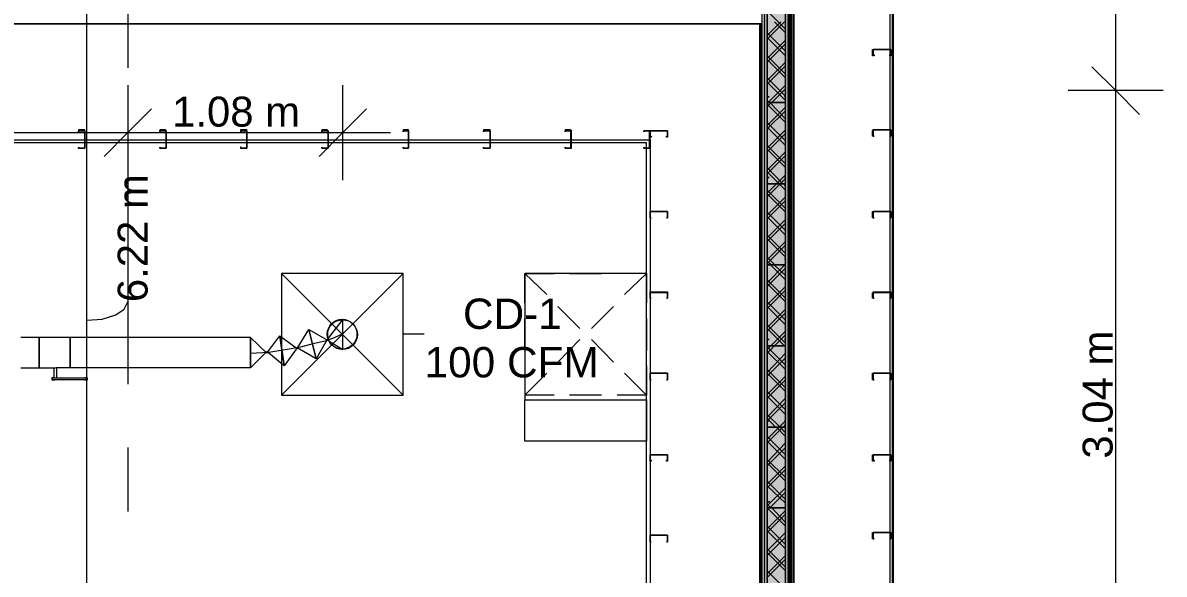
# Model space of a CAD drawing. Header units: metres. Extents: x -2 to 237, y -8 to 52.
# Drawn here: x 48.73 to 54.44, y 24.84 to 27.6 of the extents above; entities that cross this region are included whole.
import ezdxf

# ---------------------------------------------------------------- set-up
doc = ezdxf.new("R2010")
doc.units = ezdxf.units.M
doc.layers.add('HVAC - Ductos', color=5, linetype='Continuous', lineweight=0)
doc.layers.add('PDF_Text', color=7, linetype='Continuous', lineweight=0)
doc.layers.add('PDF_Geometry', color=7, linetype='Continuous', lineweight=0, true_color=0xaaaaaa)
doc.layers.add('PDF_Solid Fills', color=7, linetype='Continuous', lineweight=0, true_color=0xffffff)
doc.styles.add('PDF Helvetica', font='')
doc.styles.get('PDF Helvetica').set_extended_font_data('Helvetica')

msp = doc.modelspace()

# ---------------------------------------------------------------- hatches: boundary and pattern name
at = {"layer": 'PDF_Solid Fills', "lineweight": 0, "transparency": 33554559}
h = msp.add_hatch(color=256, dxfattribs=at)
h.paths.add_polyline_path([(52.546, 23.5473), (52.546, 32.6097), (52.4544, 32.6097), (52.4544, 23.5473)])
h.paths.add_polyline_path([(52.546, 23.5427), (52.4544, 23.5427), (52.4544, 22.6722), (52.546, 22.6722)])
h = msp.add_hatch(color=256, dxfattribs=at)
h.paths.add_polyline_path([(53.0729, 26.2458), (53.0729, 26.2504), (52.9859, 26.2504)])
h.paths.add_polyline_path([(52.9859, 26.2458), (52.9813, 26.2458), (52.9813, 26.2183)])
h = msp.add_hatch(color=256, dxfattribs=at)
h.paths.add_polyline_path([(53.0729, 26.2458), (53.0729, 26.2504), (52.9859, 26.2504)])
h.paths.add_polyline_path([(52.9859, 26.2458), (52.9813, 26.2458), (52.9813, 26.2183)])

# ---------------------------------------------------------------- linework, layer by layer
at = {"layer": 'HVAC - Ductos', "lineweight": 0}
for points in [[(49.0457, 22.7592), (49.0457, 29.2193), (49.0457, 31.0749), (49.0457, 32.3302), (49.0457, 33.5627)], [(54.2, 23.9779), (54.2, 27.2584), (54.2, 30.9878), (54.2, 32.431)], [(54.0809, 27.3775), (54.2, 27.2584), (54.3191, 27.1392)], [(49.2518, 27.2858), (49.2518, 27.0476), (49.2518, 26.8094)], [(50.3286, 26.8094), (50.3286, 27.0476), (50.3286, 27.2858)], [(54.4383, 27.2584), (54.2, 27.2584), (53.9618, 27.2584)], [(49.371, 27.1667), (49.2518, 27.0476), (49.1328, 26.9285)], [(50.4477, 27.1667), (50.3286, 27.0476), (50.2094, 26.9285)], [(45.8202, 27.0476), (49.2518, 27.0476), (50.5668, 27.0476)], [(50.2736, 26.09), (50.0216, 26.342)], [(50.3789, 26.09), (50.6309, 26.342)], [(51.2403, 26.342), (51.3502, 26.2366)], [(51.8496, 25.7327), (51.8496, 26.342), (51.2403, 26.342), (51.2403, 25.7098), (51.8496, 25.7098), (51.8496, 26.342), (51.2403, 26.342), (51.2403, 25.7327)], [(49.0457, 26.1084), (49.1236, 26.113), (49.1923, 26.1358), (49.2336, 26.1634), (49.2518, 26.2)], [(51.4052, 26.1771), (51.5152, 26.0671)], [(50.2552, 26.0076), (50.3286, 25.9617), (50.3286, 26.113), (50.2506, 26.0122), (50.1957, 25.9159), (50.159, 26.0626), (50.2552, 26.0076), (50.2506, 26.0122)], [(50.3789, 25.9847), (50.2736, 26.09)], [(50.2736, 25.9847), (50.3789, 26.09)], [(49.9483, 25.9434), (50.0124, 26.0305), (50.0353, 25.8793), (49.9483, 25.9526), (49.8658, 25.8701), (49.8658, 26.0214), (48.9632, 26.0214), (48.9632, 26.0168), (48.9632, 26.0122), (48.9632, 25.9984), (48.9632, 25.9847), (48.9632, 25.9663), (48.9632, 25.9434), (48.9632, 25.9251), (48.9632, 25.9068), (48.9632, 25.893), (48.9632, 25.8793), (48.9632, 25.8701), (48.9632, 25.8793), (48.9632, 25.893), (48.9632, 25.9068), (48.9632, 25.9251), (48.9632, 25.9434), (48.9632, 25.9663), (48.9632, 25.9847), (48.9632, 25.9984), (48.9632, 26.0122), (48.9632, 26.0168), (48.9632, 26.0214), (48.8075, 26.0214), (48.8075, 26.0168), (48.8075, 26.0122), (48.8075, 25.9984), (48.8075, 25.9847), (48.8075, 25.9663), (48.8075, 25.9434), (48.8075, 25.9251), (48.8075, 25.9068), (48.8075, 25.893), (48.8075, 25.8793), (48.8075, 25.8701), (48.8075, 25.8793), (48.8075, 25.893), (48.8075, 25.9068), (48.8075, 25.9251), (48.8075, 25.9434), (48.8075, 25.9663), (48.8075, 25.9847), (48.8075, 25.9984), (48.8075, 26.0122), (48.8075, 26.0168), (48.8075, 26.0214), (48.7158, 26.0214)], [(49.8658, 25.9434), (49.9575, 25.948), (50.0399, 25.9617), (50.1178, 25.9755), (50.1865, 25.9938), (50.2461, 26.0076), (50.2873, 26.0214), (50.3148, 26.035), (50.3286, 26.0396)], [(49.8658, 26.0122), (49.8658, 26.0168), (49.8658, 26.0214), (49.8658, 26.0168), (49.8658, 25.9984), (49.8658, 25.9755), (49.8658, 25.9434), (49.8658, 25.9159), (49.8658, 25.893), (49.8658, 25.8747), (49.8658, 25.8701), (49.8658, 26.0214), (49.9483, 25.9434), (49.9483, 25.9526)], [(49.8658, 26.0214), (49.8658, 26.0214)], [(50.0995, 25.9663), (50.159, 26.0626), (50.1957, 25.9159), (50.0995, 25.9709), (50.0353, 25.8793), (50.0124, 26.0305), (50.0995, 25.9663), (50.0995, 25.9709)], [(50.6309, 26.0396), (50.7363, 26.0396)], [(50.0216, 25.7327), (50.2736, 25.9847)], [(50.6309, 25.7327), (50.3789, 25.9847)], [(51.5747, 26.0122), (51.6847, 25.8976)], [(48.7158, 25.8701), (48.8075, 25.8701), (48.8807, 25.8701), (48.8807, 25.8197), (48.8853, 25.8197)], [(48.8807, 25.8701), (48.8807, 25.8701)], [(48.8807, 25.8701), (48.8807, 25.8701)], [(48.8807, 25.8701), (48.8853, 25.8701)], [(48.8807, 25.8701), (48.8807, 25.8701)], [(48.8899, 25.8701), (48.8945, 25.8701), (48.8899, 25.8701)], [(48.8899, 25.8701), (48.8945, 25.8701), (48.8899, 25.8701)], [(49.8658, 25.8793), (49.8658, 25.8747), (49.8658, 25.8701), (48.9632, 25.8701), (48.8945, 25.8701), (48.8945, 25.8197)], [(51.7397, 25.8427), (51.8496, 25.7327), (51.703, 25.7327)], [(48.8716, 25.8197), (48.8716, 25.8197)], [(48.8716, 25.8197), (48.8716, 25.8105)], [(48.8807, 25.8197), (48.8761, 25.8197), (48.8716, 25.8197), (48.8761, 25.8197), (48.8807, 25.8197), (48.8853, 25.8197), (49.0365, 25.8197), (49.0411, 25.8197), (49.0457, 25.8197), (49.0503, 25.8197), (49.0457, 25.8197), (49.0411, 25.8197), (49.0365, 25.8197)], [(48.8716, 25.8105), (48.8716, 25.8105)], [(49.0365, 25.8105), (49.0411, 25.8105), (49.0457, 25.8105), (49.0503, 25.8105), (49.0457, 25.8105), (49.0411, 25.8105), (49.0365, 25.8105), (48.8853, 25.8105), (48.8807, 25.8105), (48.8761, 25.8105), (48.8716, 25.8105), (48.8761, 25.8105), (48.8807, 25.8105), (48.8853, 25.8105)], [(48.8807, 25.8197), (48.8807, 25.8197)], [(49.0503, 25.8197), (49.0503, 25.8197)], [(49.0503, 25.8105), (49.0503, 25.8197)], [(49.0503, 25.8105), (49.0503, 25.8105)], [(51.3869, 25.7327), (51.2403, 25.7327)], [(51.6251, 25.7327), (51.4648, 25.7327)]]:
    msp.add_lwpolyline(points, dxfattribs=at)
for points in [[(50.6309, 26.342), (50.0216, 26.342), (50.0216, 25.7327), (50.6309, 25.7327)], [(49.8658, 26.0214), (49.8658, 26.0168), (49.8658, 25.9984), (49.8658, 25.9755), (49.8658, 25.9434), (49.8658, 25.9159), (49.8658, 25.893), (49.8658, 25.8747), (49.8658, 25.8701), (49.8658, 25.8747), (49.8658, 25.893), (49.8658, 25.9159), (49.8658, 25.9434), (49.8658, 25.9755), (49.8658, 25.9984), (49.8658, 26.0168)], [(51.8496, 25.7098), (51.8496, 25.5036), (51.2403, 25.5036), (51.2403, 25.7098)]]:
    msp.add_lwpolyline(points, close=True, dxfattribs=at)
for centre, radius in [((50.3251, 26.0386), 0.0745), ((50.3274, 26.0363), 0.0746)]:
    msp.add_circle(centre, radius, dxfattribs=at)
at = {"layer": 'PDF_Geometry', "lineweight": 0}
for points in [[(52.427, 32.6097), (52.427, 22.6721), (52.4544, 22.6721), (52.546, 22.6721), (52.5644, 22.6721), (52.5644, 32.6097)], [(52.427, 32.6097), (52.427, 22.6721), (52.4407, 22.6721), (52.4407, 32.6097)], [(52.4544, 32.6097), (52.4407, 32.6097), (52.4407, 22.6721), (52.4544, 22.6721)], [(52.546, 32.6097), (52.4544, 32.6097), (52.4544, 22.6721), (52.546, 22.6721)], [(52.5598, 32.6097), (52.546, 32.6097), (52.546, 22.6721), (52.5598, 22.6721)], [(52.5644, 22.6721), (52.5644, 32.6097), (52.5598, 32.6097), (52.5598, 22.6721)], [(52.5644, 32.6097), (52.5644, 22.6721), (53.0684, 22.6721), (52.5644, 22.6721), (53.0684, 22.6721), (52.5644, 22.6721), (53.0684, 22.6721), (52.5644, 22.6721)], [(52.5735, 22.6859), (52.5735, 32.6006), (53.0684, 32.6006), (52.5735, 32.6006), (52.5735, 22.6859), (53.0684, 22.6859), (52.5735, 22.6859), (53.0684, 22.6859)], [(52.5781, 22.6859), (52.5781, 32.6006), (52.5781, 22.6859), (52.5781, 32.596), (52.5781, 22.6859), (53.0684, 22.6859), (52.5781, 22.6859), (52.5781, 32.596)], [(52.5873, 32.5868), (52.5873, 22.6996), (53.0684, 22.6996), (52.5873, 22.6996), (52.5873, 32.5868), (53.0684, 32.5868)], [(52.4178, 27.5928), (52.4178, 22.6721)], [(52.4178, 27.5928), (52.4178, 22.6721)], [(52.4224, 22.6721), (52.4224, 27.5928)], [(52.427, 22.6721), (52.427, 27.5928)], [(52.9813, 27.4645), (52.9859, 27.4645), (53.0729, 27.4645), (53.0729, 27.4325), (53.0684, 27.4325), (53.0684, 27.4371), (53.0729, 27.4371), (53.0729, 27.4645), (52.9859, 27.4645), (52.9859, 27.4371), (52.9904, 27.4371), (52.9904, 27.4325), (52.9813, 27.4325)], [(52.9813, 27.4645), (52.9859, 27.4645), (53.0729, 27.4645), (53.0729, 27.4325), (53.0684, 27.4325), (53.0684, 27.4371), (53.0729, 27.4371), (53.0729, 27.4645), (52.9859, 27.4645), (52.9859, 27.4371), (52.9904, 27.4371), (52.9904, 27.4325), (52.9813, 27.4325)], [(52.546, 27.1988), (52.4544, 27.1988), (52.4544, 27.2263), (52.4636, 27.2263), (52.4544, 27.2263), (52.4544, 27.1988), (52.546, 27.1988), (52.546, 27.2263)], [(52.546, 27.1988), (52.4544, 27.1988), (52.4544, 27.2263), (52.4636, 27.2263), (52.4544, 27.2263), (52.4544, 27.1988), (52.546, 27.1988), (52.546, 27.2263)], [(52.5414, 27.2263), (52.546, 27.2263)], [(52.5414, 27.2263), (52.546, 27.2263)], [(49.0045, 26.9697), (49.0365, 26.9697), (49.0365, 27.0568), (49.0365, 27.0613), (49.0045, 27.0613), (49.0045, 27.0522), (49.0045, 27.0568), (49.0365, 27.0568), (49.0365, 26.9697), (49.0045, 26.9697), (49.0045, 26.9743)], [(49.0045, 26.9697), (49.0365, 26.9697), (49.0365, 27.0568), (49.0365, 27.0613), (49.0045, 27.0613), (49.0045, 27.0522), (49.0045, 27.0568), (49.0365, 27.0568), (49.0365, 26.9697), (49.0045, 26.9697), (49.0045, 26.9743)], [(49.4123, 26.9697), (49.4397, 26.9697), (49.4443, 26.9697), (49.4443, 27.0568), (49.4397, 27.0613), (49.4123, 27.0613), (49.4123, 27.0522), (49.4123, 27.0568), (49.4397, 27.0568), (49.4443, 27.0568), (49.4443, 26.9697), (49.4397, 26.9697), (49.4123, 26.9697), (49.4123, 26.9743)], [(49.4123, 26.9697), (49.4397, 26.9697), (49.4443, 26.9697), (49.4443, 27.0568), (49.4397, 27.0613), (49.4123, 27.0613), (49.4123, 27.0522), (49.4123, 27.0568), (49.4397, 27.0568), (49.4443, 27.0568), (49.4443, 26.9697), (49.4397, 26.9697), (49.4123, 26.9697), (49.4123, 26.9743)], [(49.8154, 26.9697), (49.8475, 26.9697), (49.8475, 27.0568), (49.8475, 27.0613), (49.8154, 27.0613), (49.8154, 27.0522), (49.82, 27.0522), (49.82, 27.0568), (49.8475, 27.0568), (49.8475, 26.9697), (49.82, 26.9697), (49.82, 26.9743), (49.8154, 26.9743)], [(49.8154, 26.9697), (49.8475, 26.9697), (49.8475, 27.0568), (49.8475, 27.0613), (49.8154, 27.0613), (49.8154, 27.0522), (49.82, 27.0522), (49.82, 27.0568), (49.8475, 27.0568), (49.8475, 26.9697), (49.82, 26.9697), (49.82, 26.9743), (49.8154, 26.9743)], [(50.2232, 26.9697), (50.2506, 26.9697), (50.2552, 26.9697), (50.2552, 27.0568), (50.2506, 27.0613), (50.2232, 27.0613), (50.2232, 27.0522), (50.2232, 27.0568), (50.2506, 27.0568), (50.2552, 27.0568), (50.2552, 26.9697), (50.2506, 26.9697), (50.2232, 26.9697), (50.2232, 26.9743)], [(50.2232, 26.9697), (50.2506, 26.9697), (50.2552, 26.9697), (50.2552, 27.0568), (50.2506, 27.0613), (50.2232, 27.0613), (50.2232, 27.0522), (50.2232, 27.0568), (50.2506, 27.0568), (50.2552, 27.0568), (50.2552, 26.9697), (50.2506, 26.9697), (50.2232, 26.9697), (50.2232, 26.9743)], [(50.6309, 26.9697), (50.6584, 26.9697), (50.6584, 27.0568), (50.6584, 27.0613), (50.6309, 27.0613), (50.6309, 27.0522), (50.6309, 27.0568), (50.6584, 27.0568), (50.6584, 26.9697), (50.6309, 26.9697), (50.6309, 26.9743)], [(50.6309, 26.9697), (50.6584, 26.9697), (50.6584, 27.0568), (50.6584, 27.0613), (50.6309, 27.0613), (50.6309, 27.0522), (50.6309, 27.0568), (50.6584, 27.0568), (50.6584, 26.9697), (50.6309, 26.9697), (50.6309, 26.9743)], [(51.0341, 26.9697), (51.0662, 26.9697), (51.0662, 27.0568), (51.0662, 27.0613), (51.0341, 27.0613), (51.0341, 27.0522), (51.0341, 27.0568), (51.0662, 27.0568), (51.0662, 26.9697), (51.0341, 26.9697), (51.0341, 26.9743)], [(51.0341, 26.9697), (51.0662, 26.9697), (51.0662, 27.0568), (51.0662, 27.0613), (51.0341, 27.0613), (51.0341, 27.0522), (51.0341, 27.0568), (51.0662, 27.0568), (51.0662, 26.9697), (51.0341, 26.9697), (51.0341, 26.9743)], [(51.4418, 26.9697), (51.4694, 26.9697), (51.474, 26.9697), (51.474, 27.0568), (51.4694, 27.0613), (51.4418, 27.0613), (51.4418, 27.0522), (51.4418, 27.0568), (51.4694, 27.0568), (51.4694, 26.9697), (51.4418, 26.9697), (51.4418, 26.9743)], [(51.4418, 26.9697), (51.4694, 26.9697), (51.474, 26.9697), (51.474, 27.0568), (51.4694, 27.0613), (51.4418, 27.0613), (51.4418, 27.0522), (51.4418, 27.0568), (51.4694, 27.0568), (51.4694, 26.9697), (51.4418, 26.9697), (51.4418, 26.9743)], [(51.8359, 26.9697), (51.8634, 26.9697), (51.868, 26.9697), (51.868, 27.0568), (51.8634, 27.0568), (51.8359, 27.0568), (51.8359, 27.0522), (51.8359, 27.0568), (51.8634, 27.0568), (51.8634, 26.9697), (51.8359, 26.9697), (51.8359, 26.9743)], [(51.868, 27.0568), (51.955, 27.0568), (51.955, 27.0247), (51.9505, 27.0247), (51.9505, 27.0293), (51.955, 27.0293), (51.955, 27.0568), (51.868, 27.0568), (51.868, 27.0293), (51.8726, 27.0293), (51.8726, 27.0247), (51.868, 27.0247)], [(52.9813, 27.0568), (52.9859, 27.0613), (53.0729, 27.0613), (53.0729, 27.0568), (53.0729, 27.0293), (53.0684, 27.0293), (53.0729, 27.0293), (53.0729, 27.0568), (53.0729, 27.0613), (52.9859, 27.0613), (52.9859, 27.0568), (52.9859, 27.0293), (52.9904, 27.0293), (52.9813, 27.0293)], [(52.9813, 27.0568), (52.9859, 27.0613), (53.0729, 27.0613), (53.0729, 27.0568), (53.0729, 27.0293), (53.0684, 27.0293), (53.0729, 27.0293), (53.0729, 27.0568), (53.0729, 27.0613), (52.9859, 27.0613), (52.9859, 27.0568), (52.9859, 27.0293), (52.9904, 27.0293), (52.9813, 27.0293)], [(52.546, 26.791), (52.4544, 26.791), (52.4544, 26.8231), (52.4636, 26.8231), (52.4544, 26.8231), (52.4544, 26.791), (52.546, 26.791), (52.546, 26.8231)], [(52.546, 26.791), (52.4544, 26.791), (52.4544, 26.8231), (52.4636, 26.8231), (52.4544, 26.8231), (52.4544, 26.791), (52.546, 26.791), (52.546, 26.8231)], [(52.5414, 26.8231), (52.546, 26.8231)], [(52.5414, 26.8231), (52.546, 26.8231)], [(51.868, 26.6536), (51.955, 26.6536), (51.955, 26.6215), (51.9505, 26.6215), (51.955, 26.6215), (51.955, 26.6536), (51.868, 26.6536), (51.868, 26.6215)], [(51.868, 26.6536), (51.955, 26.6536), (51.955, 26.6215), (51.9505, 26.6215), (51.955, 26.6215), (51.955, 26.6536), (51.868, 26.6536), (51.868, 26.6215)], [(52.9813, 26.6536), (52.9859, 26.6536), (53.0729, 26.6536), (53.0729, 26.6215), (53.0684, 26.6215), (53.0729, 26.6215), (53.0729, 26.6536), (52.9859, 26.6536), (52.9859, 26.6215), (52.9904, 26.6215), (52.9813, 26.6215)], [(52.9813, 26.6536), (52.9859, 26.6536), (53.0729, 26.6536), (53.0729, 26.6215), (53.0684, 26.6215), (53.0729, 26.6215), (53.0729, 26.6536), (52.9859, 26.6536), (52.9859, 26.6215), (52.9904, 26.6215), (52.9813, 26.6215)], [(51.8726, 26.6215), (51.868, 26.6215)], [(51.8726, 26.6215), (51.868, 26.6215)], [(52.546, 26.3879), (52.546, 26.3833), (52.4544, 26.3833), (52.4544, 26.3879), (52.4544, 26.4153), (52.4636, 26.4153), (52.4544, 26.4153), (52.4544, 26.3879), (52.546, 26.3879), (52.546, 26.4153)], [(52.546, 26.3879), (52.546, 26.3833), (52.4544, 26.3833), (52.4544, 26.3879), (52.4544, 26.4153), (52.4636, 26.4153), (52.4544, 26.4153), (52.4544, 26.3879), (52.546, 26.3879), (52.546, 26.4153)], [(52.5414, 26.4153), (52.546, 26.4153)], [(52.5414, 26.4153), (52.546, 26.4153)], [(51.868, 26.2458), (51.868, 26.2504), (51.955, 26.2504), (51.955, 26.2458), (51.955, 26.2183), (51.9505, 26.2183), (51.955, 26.2183), (51.955, 26.2458), (51.868, 26.2458), (51.868, 26.2183)], [(51.868, 26.2458), (51.868, 26.2504), (51.955, 26.2504), (51.955, 26.2458), (51.955, 26.2183), (51.9505, 26.2183), (51.955, 26.2183), (51.955, 26.2458), (51.868, 26.2458), (51.868, 26.2183)], [(52.9813, 26.2458), (52.9859, 26.2458), (52.9859, 26.2504), (53.0729, 26.2504), (53.0729, 26.2458), (53.0729, 26.2183), (53.0684, 26.2183), (53.0729, 26.2183), (53.0729, 26.2458), (52.9859, 26.2458), (52.9859, 26.2183), (52.9904, 26.2183), (52.9813, 26.2183)], [(52.9813, 26.2458), (52.9859, 26.2458), (52.9859, 26.2504), (53.0729, 26.2504), (53.0729, 26.2458), (53.0729, 26.2183), (53.0684, 26.2183), (53.0729, 26.2183), (53.0729, 26.2458), (52.9859, 26.2458), (52.9859, 26.2183), (52.9904, 26.2183), (52.9813, 26.2183)], [(51.8726, 26.2183), (51.868, 26.2183)], [(51.8726, 26.2183), (51.868, 26.2183)], [(52.546, 25.9801), (52.4544, 25.9801), (52.4544, 26.0122), (52.4636, 26.0122), (52.4544, 26.0122), (52.4544, 25.9801), (52.546, 25.9801), (52.546, 26.0122)], [(52.546, 25.9801), (52.4544, 25.9801), (52.4544, 26.0122), (52.4636, 26.0122), (52.4544, 26.0122), (52.4544, 25.9801), (52.546, 25.9801), (52.546, 26.0122)], [(52.5414, 26.0122), (52.546, 26.0122)], [(52.5414, 26.0122), (52.546, 26.0122)], [(51.868, 25.8427), (51.955, 25.8427), (51.955, 25.8105), (51.9505, 25.8105), (51.955, 25.8105), (51.955, 25.8427), (51.868, 25.8427), (51.868, 25.8105)], [(51.868, 25.8427), (51.955, 25.8427), (51.955, 25.8105), (51.9505, 25.8105), (51.955, 25.8105), (51.955, 25.8427), (51.868, 25.8427), (51.868, 25.8105)], [(52.9813, 25.8427), (52.9859, 25.8427), (53.0729, 25.8427), (53.0729, 25.8105), (53.0684, 25.8105), (53.0729, 25.8105), (53.0729, 25.8427), (52.9859, 25.8427), (52.9859, 25.8105), (52.9904, 25.8105), (52.9813, 25.8105)], [(52.9813, 25.8427), (52.9859, 25.8427), (53.0729, 25.8427), (53.0729, 25.8105), (53.0684, 25.8105), (53.0729, 25.8105), (53.0729, 25.8427), (52.9859, 25.8427), (52.9859, 25.8105), (52.9904, 25.8105), (52.9813, 25.8105)], [(51.8726, 25.8105), (51.868, 25.8105)], [(51.8726, 25.8105), (51.868, 25.8105)], [(52.546, 25.5769), (52.546, 25.5723), (52.4544, 25.5723), (52.4544, 25.5769), (52.4544, 25.6044), (52.4636, 25.6044), (52.4544, 25.6044), (52.4544, 25.5769), (52.4544, 25.5723), (52.546, 25.5723), (52.546, 25.5769), (52.546, 25.6044)], [(52.546, 25.5769), (52.546, 25.5723), (52.4544, 25.5723), (52.4544, 25.5769), (52.4544, 25.6044), (52.4636, 25.6044), (52.4544, 25.6044), (52.4544, 25.5769), (52.4544, 25.5723), (52.546, 25.5723), (52.546, 25.5769), (52.546, 25.6044)], [(52.5414, 25.6044), (52.546, 25.6044)], [(52.5414, 25.6044), (52.546, 25.6044)], [(51.868, 25.4349), (51.955, 25.4349), (51.955, 25.4028), (51.9505, 25.4028), (51.9505, 25.4074), (51.955, 25.4074), (51.955, 25.4349), (51.868, 25.4349), (51.868, 25.4074), (51.8726, 25.4074), (51.8726, 25.4028), (51.868, 25.4028)], [(51.868, 25.4349), (51.955, 25.4349), (51.955, 25.4028), (51.9505, 25.4028), (51.9505, 25.4074), (51.955, 25.4074), (51.955, 25.4349), (51.868, 25.4349), (51.868, 25.4074), (51.8726, 25.4074), (51.8726, 25.4028), (51.868, 25.4028)], [(52.9813, 25.4349), (52.9859, 25.4349), (53.0729, 25.4349), (53.0729, 25.4028), (53.0684, 25.4028), (53.0684, 25.4074), (53.0729, 25.4074), (53.0729, 25.4349), (52.9859, 25.4349), (52.9859, 25.4074), (52.9904, 25.4074), (52.9904, 25.4028), (52.9813, 25.4028)], [(52.9813, 25.4349), (52.9859, 25.4349), (53.0729, 25.4349), (53.0729, 25.4028), (53.0684, 25.4028), (53.0684, 25.4074), (53.0729, 25.4074), (53.0729, 25.4349), (52.9859, 25.4349), (52.9859, 25.4074), (52.9904, 25.4074), (52.9904, 25.4028), (52.9813, 25.4028)], [(52.546, 25.1691), (52.4544, 25.1691), (52.4544, 25.2012), (52.4636, 25.2012), (52.4636, 25.1967), (52.4544, 25.1967), (52.4544, 25.1691), (52.546, 25.1691), (52.546, 25.1967), (52.5414, 25.1967), (52.5414, 25.2012), (52.546, 25.2012)], [(52.546, 25.1691), (52.4544, 25.1691), (52.4544, 25.2012), (52.4636, 25.2012), (52.4636, 25.1967), (52.4544, 25.1967), (52.4544, 25.1691), (52.546, 25.1691), (52.546, 25.1967), (52.5414, 25.1967), (52.5414, 25.2012), (52.546, 25.2012)], [(52.9813, 25.0454), (52.9859, 25.0454), (53.0729, 25.0454), (53.0729, 25.0134), (53.0684, 25.0134), (53.0729, 25.0134), (53.0729, 25.0454), (52.9859, 25.0454), (52.9859, 25.0134), (52.9904, 25.0134), (52.9813, 25.0134)], [(52.9813, 25.0454), (52.9859, 25.0454), (53.0729, 25.0454), (53.0729, 25.0134), (53.0684, 25.0134), (53.0729, 25.0134), (53.0729, 25.0454), (52.9859, 25.0454), (52.9859, 25.0134), (52.9904, 25.0134), (52.9813, 25.0134)], [(51.868, 25.0271), (51.868, 25.0317), (51.955, 25.0317), (51.955, 25.0271), (51.955, 24.9996), (51.9505, 24.9996), (51.955, 24.9996), (51.955, 25.0271), (51.955, 25.0317), (51.868, 25.0317), (51.868, 25.0271), (51.868, 24.9996)], [(51.868, 25.0271), (51.868, 25.0317), (51.955, 25.0317), (51.955, 25.0271), (51.955, 24.9996), (51.9505, 24.9996), (51.955, 24.9996), (51.955, 25.0271), (51.955, 25.0317), (51.868, 25.0317), (51.868, 25.0271), (51.868, 24.9996)], [(51.8726, 24.9996), (51.868, 24.9996)], [(51.8726, 24.9996), (51.868, 24.9996)]]:
    msp.add_lwpolyline(points, close=True, dxfattribs=at)
for points in [[(52.5598, 22.6721), (52.546, 22.6721), (52.4544, 22.6721), (52.4407, 22.6721), (52.4407, 32.6097), (52.546, 32.6097)], [(52.546, 22.6721), (52.4544, 22.6721), (52.4544, 22.6859), (52.4544, 32.596), (52.4544, 32.6097)], [(52.4544, 32.596), (52.546, 32.596), (52.546, 22.6859), (52.4544, 22.6859), (52.5003, 22.7317), (52.546, 22.7821)], [(52.5598, 32.6097), (52.5598, 22.6721)], [(53.0684, 22.7729), (53.0684, 22.608), (53.0867, 22.608), (53.0867, 32.6097), (54.5436, 32.6097), (54.5436, 22.718)], [(53.0821, 22.608), (53.0821, 32.6097), (53.0821, 32.628), (53.0821, 32.6143)], [(53.0684, 29.0864), (53.0684, 28.6832), (53.0684, 28.2754), (53.0684, 27.8723), (53.0684, 27.4645), (53.0684, 27.0613), (53.0684, 26.6536), (53.0684, 26.2504)], [(49.2518, 27.689), (49.2518, 27.3729)], [(52.546, 27.5653), (52.5094, 27.602), (52.4544, 27.657)], [(44.0379, 27.5928), (43.9555, 27.5928), (52.427, 27.5928), (45.0689, 27.5928)], [(52.3903, 27.5928), (52.427, 27.5928)], [(52.427, 22.6721), (52.427, 27.5928)], [(52.427, 22.6721), (52.427, 27.5928)], [(52.427, 27.5928), (52.427, 22.6721)], [(52.427, 22.6721), (52.427, 27.5928)], [(52.5231, 27.602), (52.4544, 27.5333)], [(52.4544, 27.5149), (52.5414, 27.602)], [(52.546, 27.547), (52.4911, 27.602)], [(52.546, 27.4553), (52.4544, 27.547)], [(52.546, 27.4325), (52.4544, 27.5241)], [(52.546, 27.5103), (52.4544, 27.4187)], [(52.4544, 27.4004), (52.546, 27.492)], [(52.9859, 27.4645), (52.9859, 27.4645)], [(52.9859, 27.4645), (52.9859, 27.4645)], [(53.0729, 27.4645), (53.0729, 27.4645)], [(53.0729, 27.4645), (53.0729, 27.4645)], [(53.0729, 27.4645), (53.0729, 27.4645)], [(53.0729, 27.4645), (53.0729, 27.4645)], [(52.546, 27.3408), (52.4544, 27.4325)], [(52.546, 27.3225), (52.4544, 27.4141)], [(52.546, 27.4004), (52.4544, 27.3088)], [(52.4544, 27.2904), (52.546, 27.3821)], [(52.546, 27.2309), (52.4544, 27.3225)], [(52.546, 27.208), (52.4544, 27.2996)], [(52.546, 27.2858), (52.4544, 27.1942)], [(52.4636, 27.2263), (52.4636, 27.2263)], [(52.4636, 27.2263), (52.4636, 27.2263)], [(52.4773, 27.1988), (52.546, 27.2675)], [(52.5414, 27.2263), (52.5414, 27.2263)], [(52.5414, 27.2263), (52.5414, 27.2263)], [(52.4636, 27.1988), (52.4544, 27.208)], [(52.4544, 27.1759), (52.4728, 27.1988)], [(52.4544, 27.1988), (52.4544, 27.1988)], [(52.4544, 27.1988), (52.4544, 27.1988)], [(52.4544, 27.1988), (52.4544, 27.1988)], [(52.4544, 27.1988), (52.4544, 27.1988)], [(52.546, 27.098), (52.4544, 27.1896)], [(52.546, 27.1759), (52.4544, 27.0842)], [(52.4544, 27.0659), (52.546, 27.1576)], [(52.546, 27.1164), (52.4682, 27.1988)], [(52.546, 27.1988), (52.546, 27.1988)], [(52.546, 27.1988), (52.546, 27.1988)], [(52.546, 27.1988), (52.546, 27.1988)], [(52.546, 27.1988), (52.546, 27.1988)], [(49.2518, 27.0568), (49.2518, 25.7877)], [(51.868, 27.0568), (51.868, 27.0568)], [(51.868, 27.0568), (51.868, 27.0568)], [(51.955, 27.0568), (51.955, 27.0568)], [(51.955, 27.0568), (51.955, 27.0568)], [(52.546, 27.0064), (52.4544, 27.098)], [(52.546, 26.9835), (52.4544, 27.0751)], [(52.546, 27.0613), (52.4544, 26.9697)], [(52.4544, 26.9514), (52.546, 27.043)], [(46.5991, 26.9972), (46.1959, 26.9972), (45.7881, 26.9972), (45.385, 26.9972), (44.9772, 26.9972), (44.5374, 26.9972), (44.5374, 26.9697), (44.5374, 23.341), (51.8496, 23.341), (51.8496, 26.9697), (51.8496, 26.9972), (51.474, 26.9972)], [(51.4694, 26.9972), (51.0662, 26.9972), (50.6584, 26.9972), (50.2552, 26.9972), (49.8475, 26.9972), (49.4443, 26.9972), (49.0365, 26.9972), (48.6288, 26.9972), (48.2256, 26.9972), (47.8178, 26.9972), (47.4146, 26.9972), (47.0068, 26.9972), (46.6037, 26.9972)], [(48.6334, 27.0109), (49.0365, 27.0109), (49.4443, 27.0109), (49.8475, 27.0109), (50.2552, 27.0109), (50.6584, 27.0109), (51.0662, 27.0109), (51.4694, 27.0109)], [(51.868, 27.0109), (51.868, 26.9972), (51.868, 23.341), (51.868, 23.3227), (49.5818, 23.3227), (49.4947, 23.3227)], [(51.474, 27.0109), (51.8634, 27.0109)], [(52.9904, 27.0293), (52.9904, 27.0293)], [(52.9904, 27.0293), (52.9904, 27.0293)], [(53.0684, 27.0293), (53.0684, 27.0293)], [(53.0684, 27.0293), (53.0684, 27.0293)], [(52.546, 26.8918), (52.4544, 26.9835)], [(52.546, 26.8735), (52.4544, 26.9651)], [(52.546, 26.9514), (52.4544, 26.8597)], [(52.4544, 26.8415), (52.546, 26.9331)], [(52.5323, 26.791), (52.4544, 26.8735)], [(52.546, 26.759), (52.514, 26.791), (52.4544, 26.8506)], [(52.546, 26.8369), (52.5003, 26.791), (52.4544, 26.7452)], [(52.4544, 26.7269), (52.5186, 26.791), (52.546, 26.8185)], [(52.4636, 26.8231), (52.4636, 26.8231)], [(52.4636, 26.8231), (52.4636, 26.8231)], [(52.5414, 26.8231), (52.5414, 26.8231)], [(52.5414, 26.8231), (52.5414, 26.8231)], [(52.4544, 26.791), (52.4544, 26.791)], [(52.4544, 26.791), (52.4544, 26.791)], [(52.4544, 26.791), (52.4544, 26.791)], [(52.4544, 26.791), (52.4544, 26.791)], [(52.546, 26.6673), (52.4544, 26.759)], [(52.546, 26.7819), (52.5369, 26.791)], [(52.546, 26.791), (52.546, 26.791)], [(52.546, 26.791), (52.546, 26.791)], [(52.546, 26.791), (52.546, 26.791)], [(52.546, 26.791), (52.546, 26.791)], [(52.546, 26.649), (52.4544, 26.7406)], [(52.546, 26.7269), (52.4544, 26.6352)], [(52.4544, 26.6169), (52.546, 26.7086)], [(51.868, 26.6536), (51.868, 26.6536)], [(51.868, 26.6536), (51.868, 26.6536)], [(51.868, 26.6536), (51.868, 26.6536)], [(51.868, 26.6536), (51.868, 26.6536)], [(51.955, 26.6536), (51.955, 26.6536)], [(51.955, 26.6536), (51.955, 26.6536)], [(51.955, 26.6536), (51.955, 26.6536)], [(51.955, 26.6536), (51.955, 26.6536)], [(52.546, 26.5574), (52.4544, 26.649)], [(52.9859, 26.6536), (52.9859, 26.6536)], [(52.9859, 26.6536), (52.9859, 26.6536)], [(53.0729, 26.6536), (53.0729, 26.6536)], [(53.0729, 26.6536), (53.0729, 26.6536)], [(53.0729, 26.6536), (53.0729, 26.6536)], [(53.0729, 26.6536), (53.0729, 26.6536)], [(51.8726, 26.6215), (51.8726, 26.6215)], [(51.8726, 26.6215), (51.8726, 26.6215)], [(51.9505, 26.6215), (51.9505, 26.6215)], [(51.9505, 26.6215), (51.9505, 26.6215)], [(52.546, 26.5345), (52.4544, 26.6261)], [(52.546, 26.6124), (52.4544, 26.5207)], [(52.4544, 26.5024), (52.546, 26.594)], [(52.9904, 26.6215), (52.9904, 26.6215)], [(52.9904, 26.6215), (52.9904, 26.6215)], [(53.0684, 26.6215), (53.0684, 26.6215)], [(53.0684, 26.6215), (53.0684, 26.6215)], [(52.546, 26.4428), (52.4544, 26.5345)], [(52.546, 26.4245), (52.4544, 26.5161)], [(52.546, 26.5024), (52.4544, 26.4107)], [(52.4544, 26.3924), (52.546, 26.4841)], [(52.4911, 26.3879), (52.4544, 26.4245)], [(52.4636, 26.4153), (52.4636, 26.4153)], [(52.4636, 26.4153), (52.4636, 26.4153)], [(52.5414, 26.4153), (52.5414, 26.4153)], [(52.5414, 26.4153), (52.5414, 26.4153)], [(52.4728, 26.3879), (52.4544, 26.4016)], [(52.4544, 26.3879), (52.4544, 26.3879)], [(52.4544, 26.3879), (52.4544, 26.3879)], [(52.5414, 26.3833), (52.4544, 26.2963)], [(52.4544, 26.2779), (52.546, 26.3695)], [(52.546, 26.3099), (52.4728, 26.3833)], [(52.546, 26.3329), (52.4911, 26.3833)], [(52.546, 26.3879), (52.5414, 26.3879)], [(52.546, 26.3879), (52.546, 26.3879)], [(52.546, 26.3879), (52.546, 26.3879)], [(52.546, 26.2183), (52.4544, 26.3099)], [(51.868, 26.2458), (51.868, 26.2458)], [(51.868, 26.2458), (51.868, 26.2458)], [(51.955, 26.2458), (51.955, 26.2458)], [(51.955, 26.2458), (51.955, 26.2458)], [(52.546, 26.2), (52.4544, 26.2917)], [(52.546, 26.2779), (52.4544, 26.1862)], [(52.4544, 26.1679), (52.546, 26.2596)], [(52.9859, 26.2458), (52.9859, 26.2458)], [(52.9859, 26.2458), (52.9859, 26.2458)], [(53.0684, 26.2458), (53.0684, 25.8427), (53.0684, 25.4349), (53.0684, 25.0454), (53.0684, 24.6377), (53.0684, 24.2345), (53.0684, 23.8268), (53.0684, 23.4236), (53.0684, 23.0158), (53.0684, 22.7775)], [(53.0729, 26.2458), (53.0729, 26.2458)], [(53.0729, 26.2458), (53.0729, 26.2458)], [(51.8726, 26.2183), (51.8726, 26.2183)], [(51.8726, 26.2183), (51.8726, 26.2183)], [(51.9505, 26.2183), (51.9505, 26.2183)], [(51.9505, 26.2183), (51.9505, 26.2183)], [(52.546, 26.1084), (52.4544, 26.2)], [(52.9904, 26.2183), (52.9904, 26.2183)], [(52.9904, 26.2183), (52.9904, 26.2183)], [(53.0684, 26.2183), (53.0684, 26.2183)], [(53.0684, 26.2183), (53.0684, 26.2183)], [(52.546, 26.0854), (52.4544, 26.1771)], [(52.546, 26.1634), (52.4544, 26.0717)], [(52.4544, 26.0534), (52.546, 26.145)], [(52.546, 25.9938), (52.4544, 26.0854)], [(52.546, 25.9755), (52.5414, 25.9801), (52.4544, 26.0671)], [(52.546, 26.0534), (52.4728, 25.9801), (52.4544, 25.9617)], [(52.4544, 25.9434), (52.4911, 25.9801), (52.546, 26.035)], [(52.4544, 25.9801), (52.4544, 25.9801)], [(52.4544, 25.9801), (52.4544, 25.9801)], [(52.4544, 25.9801), (52.4544, 25.9801)], [(52.4544, 25.9801), (52.4544, 25.9801)], [(52.546, 25.8839), (52.4544, 25.9755)], [(52.4636, 26.0122), (52.4636, 26.0122)], [(52.4636, 26.0122), (52.4636, 26.0122)], [(52.5414, 26.0122), (52.5414, 26.0122)], [(52.5414, 26.0122), (52.5414, 26.0122)], [(52.546, 25.9801), (52.546, 25.9801)], [(52.546, 25.9801), (52.546, 25.9801)], [(52.546, 25.9801), (52.546, 25.9801)], [(52.546, 25.9801), (52.546, 25.9801)], [(52.546, 25.8609), (52.4544, 25.9526)], [(52.546, 25.9434), (52.4544, 25.8472)], [(52.4544, 25.8289), (52.546, 25.9205)], [(51.868, 25.8427), (51.868, 25.8427)], [(51.868, 25.8427), (51.868, 25.8427)], [(51.868, 25.8427), (51.868, 25.8427)], [(51.868, 25.8427), (51.868, 25.8427)], [(51.955, 25.8427), (51.955, 25.8427)], [(51.955, 25.8427), (51.955, 25.8427)], [(51.955, 25.8427), (51.955, 25.8427)], [(51.955, 25.8427), (51.955, 25.8427)], [(52.546, 25.7693), (52.4544, 25.8609)], [(52.546, 25.751), (52.4544, 25.8427)], [(52.9859, 25.8427), (52.9859, 25.8427)], [(52.9859, 25.8427), (52.9859, 25.8427)], [(53.0729, 25.8427), (53.0729, 25.8427)], [(53.0729, 25.8427), (53.0729, 25.8427)], [(53.0729, 25.8427), (53.0729, 25.8427)], [(53.0729, 25.8427), (53.0729, 25.8427)], [(51.8726, 25.8105), (51.8726, 25.8105)], [(51.8726, 25.8105), (51.8726, 25.8105)], [(51.9505, 25.8105), (51.9505, 25.8105)], [(51.9505, 25.8105), (51.9505, 25.8105)], [(52.546, 25.8289), (52.4544, 25.7373)], [(52.4544, 25.7189), (52.546, 25.8105)], [(52.9904, 25.8105), (52.9904, 25.8105)], [(52.9904, 25.8105), (52.9904, 25.8105)], [(53.0684, 25.8105), (53.0684, 25.8105)], [(53.0684, 25.8105), (53.0684, 25.8105)], [(52.546, 25.6594), (52.4544, 25.751)], [(52.546, 25.6364), (52.4544, 25.7281)], [(52.546, 25.7189), (52.4544, 25.6227)], [(52.4544, 25.6044), (52.546, 25.696)], [(52.546, 25.5448), (52.5186, 25.5723), (52.4544, 25.6364)], [(52.4957, 25.5723), (52.4544, 25.6181)], [(52.546, 25.6044), (52.514, 25.5723), (52.4544, 25.5128)], [(52.4544, 25.4944), (52.5323, 25.5723)], [(52.4636, 25.6044), (52.4636, 25.6044)], [(52.4636, 25.6044), (52.4636, 25.6044)], [(52.546, 25.5265), (52.5003, 25.5723)], [(52.5369, 25.5723), (52.546, 25.586)], [(52.5414, 25.6044), (52.5414, 25.6044)], [(52.5414, 25.6044), (52.5414, 25.6044)], [(52.546, 25.4349), (52.4544, 25.5265)], [(52.546, 25.4119), (52.4544, 25.5036)], [(49.2518, 25.4716), (49.2518, 25.1508)], [(52.546, 25.4944), (52.4544, 25.3982)], [(52.4544, 25.3799), (52.546, 25.4716)], [(51.868, 25.4349), (51.868, 25.4349)], [(51.868, 25.4349), (51.868, 25.4349)], [(51.868, 25.4349), (51.868, 25.4349)], [(51.868, 25.4349), (51.868, 25.4349)], [(51.955, 25.4349), (51.955, 25.4349)], [(51.955, 25.4349), (51.955, 25.4349)], [(51.955, 25.4349), (51.955, 25.4349)], [(51.955, 25.4349), (51.955, 25.4349)], [(52.546, 25.3203), (52.4544, 25.4119)], [(52.546, 25.302), (52.4544, 25.3936)], [(52.9859, 25.4349), (52.9859, 25.4349)], [(52.9859, 25.4349), (52.9859, 25.4349)], [(53.0729, 25.4349), (53.0729, 25.4349)], [(53.0729, 25.4349), (53.0729, 25.4349)], [(53.0729, 25.4349), (53.0729, 25.4349)], [(53.0729, 25.4349), (53.0729, 25.4349)], [(52.546, 25.3799), (52.4544, 25.2883)], [(52.4544, 25.2699), (52.546, 25.3615)], [(52.546, 25.2104), (52.4544, 25.302)], [(52.546, 25.1921), (52.4544, 25.2791)], [(52.546, 25.2699), (52.4544, 25.1783)], [(52.4682, 25.1691), (52.546, 25.247)], [(52.4728, 25.1691), (52.4544, 25.1875)], [(52.546, 25.0775), (52.4544, 25.1691)], [(52.4544, 25.1554), (52.4636, 25.1691)], [(52.4544, 25.1691), (52.4544, 25.1691)], [(52.4544, 25.1691), (52.4544, 25.1691)], [(52.4544, 25.1691), (52.4544, 25.1691)], [(52.4544, 25.1691), (52.4544, 25.1691)], [(52.546, 25.0958), (52.4773, 25.1691)], [(52.546, 25.1691), (52.546, 25.1691)], [(52.546, 25.1691), (52.546, 25.1691)], [(52.546, 25.1691), (52.546, 25.1691)], [(52.546, 25.1691), (52.546, 25.1691)], [(52.546, 25.1554), (52.4544, 25.0638)], [(52.4544, 25.0454), (52.546, 25.137)], [(52.546, 24.9858), (52.4544, 25.0775)], [(52.546, 24.963), (52.4544, 25.0546)], [(52.546, 25.0454), (52.4544, 24.9538)], [(52.9859, 25.0454), (52.9859, 25.0454)], [(52.9859, 25.0454), (52.9859, 25.0454)], [(53.0729, 25.0454), (53.0729, 25.0454)], [(53.0729, 25.0454), (53.0729, 25.0454)], [(53.0729, 25.0454), (53.0729, 25.0454)], [(53.0729, 25.0454), (53.0729, 25.0454)], [(51.8726, 24.9996), (51.8726, 24.9996)], [(51.8726, 24.9996), (51.8726, 24.9996)], [(51.9505, 24.9996), (51.9505, 24.9996)], [(51.9505, 24.9996), (51.9505, 24.9996)], [(52.4544, 24.9309), (52.546, 25.0225)], [(52.9904, 25.0134), (52.9904, 25.0134)], [(52.9904, 25.0134), (52.9904, 25.0134)], [(53.0684, 25.0134), (53.0684, 25.0134)], [(53.0684, 25.0134), (53.0684, 25.0134)], [(52.546, 24.8713), (52.4544, 24.963)], [(52.546, 24.853), (52.4544, 24.9446)], [(52.546, 24.9309), (52.4544, 24.8393)], [(52.4544, 24.8209), (52.546, 24.9126)], [(52.546, 24.7613), (52.4544, 24.853)]]:
    msp.add_lwpolyline(points, dxfattribs=at)
at = {"layer": 'PDF_Geometry', "color": 254, "lineweight": 0, "true_color": 0xd2d2d2}
for points in [[(52.5369, 27.1988), (52.5369, 27.1988)], [(52.5369, 27.1988), (52.5369, 27.1988)], [(52.546, 27.2034), (52.546, 27.2034)], [(52.546, 27.2034), (52.546, 27.2034)], [(51.8954, 27.0568), (51.8954, 27.0568)], [(49.8475, 27.0201), (49.8475, 27.0201)], [(49.8475, 27.0201), (49.8475, 27.0201)], [(51.8634, 27.0247), (51.868, 27.0293)], [(51.868, 27.0293), (51.868, 27.0293)], [(52.514, 26.791), (52.514, 26.791)], [(52.514, 26.791), (52.514, 26.791)], [(51.868, 26.649), (51.868, 26.649)], [(51.868, 26.649), (51.868, 26.649)], [(51.8726, 26.6536), (51.8726, 26.6536)], [(51.8726, 26.6536), (51.8726, 26.6536)], [(52.9996, 26.6536), (52.9996, 26.6536)], [(52.9996, 26.6536), (52.9996, 26.6536)], [(53.0729, 26.2229), (53.0729, 26.2229)], [(53.0729, 26.2229), (53.0729, 26.2229)], [(53.0729, 25.8427), (53.0729, 25.8427)], [(53.0729, 25.8427), (53.0729, 25.8427)], [(52.4544, 25.6044), (52.4544, 25.6044)], [(52.4544, 25.6044), (52.4544, 25.6044)], [(52.5186, 25.1691), (52.5186, 25.1691)], [(52.5186, 25.1691), (52.5186, 25.1691)], [(52.546, 25.1921), (52.546, 25.1921)], [(52.546, 25.1921), (52.546, 25.1921)], [(51.868, 25.018), (51.868, 25.018)], [(51.868, 25.018), (51.868, 25.018)]]:
    msp.add_lwpolyline(points, dxfattribs=at)
for points in [[(50.2552, 27.0476), (50.2552, 27.043)], [(52.546, 26.8231), (52.5414, 26.8231)], [(52.9859, 26.6398), (52.9813, 26.6352)], [(51.955, 26.2366), (51.955, 26.2321)], [(51.8817, 25.0317), (51.8772, 25.0317)]]:
    msp.add_lwpolyline(points, close=True, dxfattribs=at)
at = {"layer": 'PDF_Geometry', "color": 8, "lineweight": 0, "true_color": 0x808080}
for points in [[(51.2403, 26.1954), (51.2403, 26.342), (51.3869, 26.342)], [(51.4648, 26.342), (51.6251, 26.342)], [(51.7397, 26.2366), (51.8496, 26.342), (51.703, 26.342)], [(51.8496, 26.342), (51.8496, 26.1954)], [(51.5747, 26.0671), (51.6847, 26.1771)], [(51.2403, 25.9572), (51.2403, 26.1176)], [(51.8496, 26.1176), (51.8496, 25.9572)], [(51.4052, 25.8976), (51.5152, 26.0122)], [(51.2403, 25.8793), (51.2403, 25.7327), (51.3502, 25.8427)], [(51.8496, 25.8793), (51.8496, 25.7327), (51.703, 25.7327)], [(51.3869, 25.7327), (51.2403, 25.7327)], [(51.6251, 25.7327), (51.4648, 25.7327)]]:
    msp.add_lwpolyline(points, dxfattribs=at)

# ---------------------------------------------------------------- texts
at = {"layer": 'PDF_Text', "lineweight": 0, "attachment_point": 4, "style": 'PDF Helvetica'}
for s, insert, char_height in [('1.08 m', (49.4735, 27.1517), 0.15002), ('CD-1', (50.9305, 26.1398), 0.1519), ('100 CFM', (50.7381, 25.897), 0.1519)]:
    msp.add_mtext(s, dxfattribs=dict(at, insert=insert, char_height=char_height))
at = {"layer": 'PDF_Text', "lineweight": 0, "char_height": 0.15002, "attachment_point": 4, "rotation": 90, "style": 'PDF Helvetica'}
for s, insert in [('6.22 m', (49.2768, 26.199)), ('3.04 m', (54.1105, 25.4155))]:
    msp.add_mtext(s, dxfattribs=dict(at, insert=insert))

doc.saveas('drawing.dxf')
